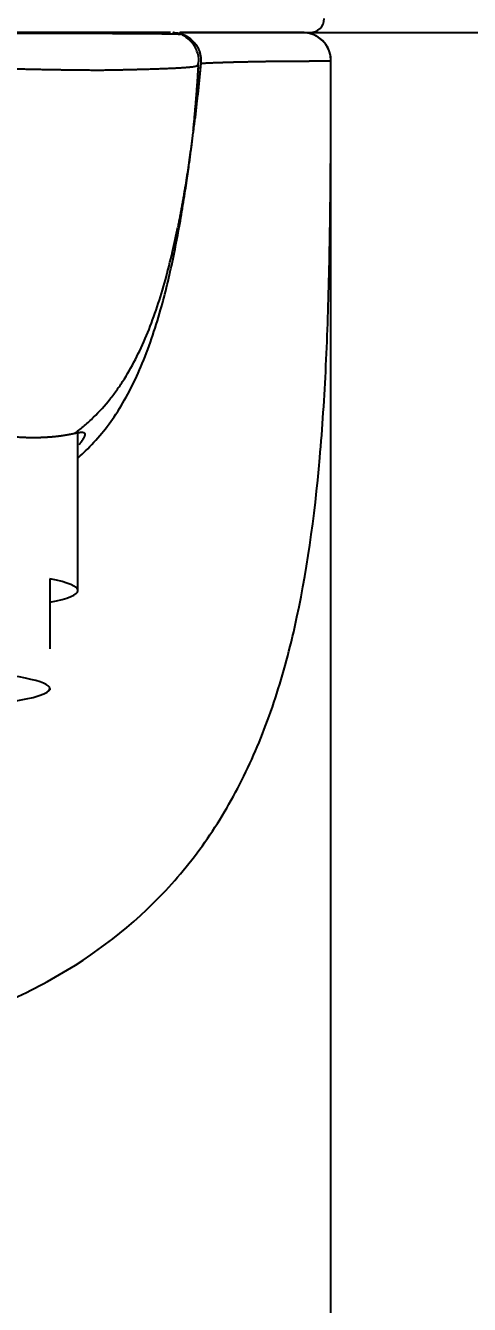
# Model space of a CAD drawing. Header units: millimetres. Extents: x 2004 to 2845, y 1448 to 2043.
# Drawn here: x 2226.94 to 2242.72, y 1734.97 to 1780.45 of the extents above; entities that cross this region are included whole.
import ezdxf

# ---------------------------------------------------------------- set-up
doc = ezdxf.new("R2010")
doc.units = ezdxf.units.MM
doc.styles.get("Standard").update_dxf_attribs({"font": 'arial.ttf'})
doc.dimstyles.new('사본(2) STANDARD', dxfattribs={"dimscale": 0, "dimtxt": 4, "dimasz": 4, "dimexe": 1.25, "dimexo": 0.625, "dimgap": 1.5, "dimtad": 3, "dimtih": 1, "dimtoh": 1, "dimdec": 1, "dimzin": 9, "dimdsep": 46, "dimtxsty": 'Standard', "dimcen": 2.5, "dimclrd": 3, "dimclre": 3, "dimclrt": 4, "dimadec": 0, "dimazin": 0, "dimtfac": 1, "dimtdec": 1, "dimtmove": 0, "dimatfit": 3, "dimfxl": 1.25, "dimtfill": 1, "dimtolj": 1, "dimtzin": 0, "dimarcsym": 0})

# ---------------------------------------------------------------- blocks, each defined once
blk = doc.blocks.new('*D9')
at = {"color": 3, "lineweight": -2, "transparency": 16777216}
for p, q in [((2235.4, 1780.198), (2257.408, 1780.198)), ((2256.158, 1776.198), (2256.158, 1738.391)), ((2256.158, 1693.498), (2256.158, 1731.306)), ((2242.42, 1689.498), (2257.408, 1689.498))]:
    blk.add_line(p, q, dxfattribs=at)
at = {"color": 3, "transparency": 16777216}
for points in [[(2255.491, 1776.198), (2256.825, 1776.198), (2256.158, 1780.198)], [(2255.491, 1693.498), (2256.825, 1693.498), (2256.158, 1689.498)]]:
    blk.add_solid(points, dxfattribs=at)
at = {"layer": 'Defpoints', "color": 0, "transparency": 16777216}
for p in [(2234.775, 1780.198), (2241.795, 1689.498), (2256.158, 1689.498)]:
    blk.add_point(p, dxfattribs=at)
at = {"color": 4, "transparency": 16777216, "insert": (2256.158, 1734.848), "char_height": 4, "attachment_point": 5, "bg_fill": 3, "box_fill_scale": 1.1, "bg_fill_color": 256, "bg_fill_true_color": 13158600, "bg_fill_transparency": 0}
blk.add_mtext('\\A1;90.7', dxfattribs=at)
blk = doc.blocks.new('*D11')
at = {"color": 3, "lineweight": -2, "transparency": 16777216}
for p, q in [((2217.42, 1812.398), (2280.099, 1812.398)), ((2278.849, 1808.398), (2278.849, 1754.492)), ((2278.849, 1693.498), (2278.849, 1747.405)), ((2242.42, 1689.498), (2280.099, 1689.498))]:
    blk.add_line(p, q, dxfattribs=at)
at = {"color": 3, "transparency": 16777216}
for points in [[(2278.182, 1808.398), (2279.515, 1808.398), (2278.849, 1812.398)], [(2278.182, 1693.498), (2279.515, 1693.498), (2278.849, 1689.498)]]:
    blk.add_solid(points, dxfattribs=at)
at = {"layer": 'Defpoints', "color": 0, "transparency": 16777216}
for p in [(2216.795, 1812.398), (2278.849, 1812.398), (2241.795, 1689.498)]:
    blk.add_point(p, dxfattribs=at)
at = {"color": 4, "transparency": 16777216, "insert": (2278.849, 1750.948), "char_height": 4, "attachment_point": 5, "bg_fill": 3, "box_fill_scale": 1.1, "bg_fill_color": 256, "bg_fill_true_color": 13158600, "bg_fill_transparency": 0}
blk.add_mtext('\\A1;123', dxfattribs=at)

msp = doc.modelspace()

# ---------------------------------------------------------------- linework, layer by layer
at = {"linetype": 'Continuous', "extrusion": (-1, -2.22045e-16, -6.12323e-17)}
for p, q in [((2232.498, 1780.198), (2237.052, 1780.198)), ((2237.795, 1779.198), (2237.795, 1779.198)), ((2237.795, 1695.498), (2237.795, 1779.198)), ((2228.795, 1760.357), (2228.795, 1766.03)), ((2227.795, 1760.775), (2227.795, 1758.284)), ((2227.753, 1756.786), (2227.795, 1756.828))]:
    msp.add_line(p, q, dxfattribs=at)
at = {"linetype": 'Continuous'}
for centre, radius, start, end in [((2237.052, 1780.698), 0.5, 270, 359.7911), ((2236.795, 1779.198), 1, 0, 90)]:
    msp.add_arc(centre, radius, start, end, dxfattribs=at)
for centre, major_axis, start_param, end_param in [((2216.795, 1760.357), (-12, 0), 2.730455, 3.552731), ((2216.795, 1756.87), (-11, 0), 3.141593, 6.283185), ((2216.795, 1756.87), (-11, 0), 0, 3.141593)]:
    msp.add_ellipse(centre, major_axis=major_axis, ratio=0.087156, start_param=start_param, end_param=end_param, dxfattribs=at)
for points, knots in [([(2232.091, 1780.198), (2232.089, 1780.198), (2232.082, 1780.198), (2232.072, 1780.198), (2232.063, 1780.198), (2232.049, 1780.198), (2232.021, 1780.198), (2231.96, 1780.198), (2231.841, 1780.198), (2231.651, 1780.198), (2231.371, 1780.198), (2230.992, 1780.198), (2230.521, 1780.198), (2229.993, 1780.198), (2229.446, 1780.198), (2228.903, 1780.198), (2228.382, 1780.198), (2227.889, 1780.198), (2227.427, 1780.198), (2226.996, 1780.198), (2226.596, 1780.198), (2226.228, 1780.198), (2225.891, 1780.198), (2225.585, 1780.198), (2225.299, 1780.198), (2225.02, 1780.198), (2224.738, 1780.198), (2224.447, 1780.198), (2224.141, 1780.198), (2223.813, 1780.198), (2223.461, 1780.198), (2223.079, 1780.198), (2222.662, 1780.198), (2222.204, 1780.198), (2221.7, 1780.198), (2221.149, 1780.198), (2220.549, 1780.198), (2219.902, 1780.198), (2219.205, 1780.198), (2218.455, 1780.198), (2217.645, 1780.198), (2217.086, 1780.198), (2216.795, 1780.198)], [0, 0, 0, 0, 0.014625, 0.035275, 0.0557, 0.076663, 0.099745, 0.125651, 0.154696, 0.187076, 0.223029, 0.262832, 0.303968, 0.343135, 0.379447, 0.412533, 0.442401, 0.469345, 0.49374, 0.51598, 0.536357, 0.554906, 0.571614, 0.586679, 0.600533, 0.61377, 0.627006, 0.640668, 0.655014, 0.670276, 0.6867, 0.704536, 0.724034, 0.745447, 0.769026, 0.794938, 0.823136, 0.853475, 0.886061, 0.921209, 0.959145, 1, 1, 1, 1]), ([(2232.459, 1780.123), (2232.454, 1780.126), (2232.415, 1780.132), (2232.289, 1780.141), (2231.751, 1780.149), (2230.883, 1780.155), (2230.046, 1780.16), (2229.05, 1780.163), (2227.784, 1780.166), (2226.558, 1780.169), (2225.719, 1780.17), (2225.459, 1780.17)], [0, 0, 0, 0, 0.091587, 0.185442, 0.378745, 0.478837, 0.581011, 0.685252, 0.791546, 0.936304, 1, 1, 1, 1]), ([(2232.17, 1780.198), (2232.24, 1780.198), (2232.309, 1780.191), (2232.382, 1780.176), (2232.386, 1780.175), (2232.39, 1780.174)], [0, 0, 0, 0, 0.941065, 0.941065, 1, 1, 1, 1]), ([(2232.39, 1780.174), (2232.454, 1780.159), (2232.516, 1780.139), (2232.639, 1780.084), (2232.7, 1780.049), (2232.813, 1779.968), (2232.865, 1779.921), (2232.958, 1779.818), (2233, 1779.762), (2233.07, 1779.641), (2233.098, 1779.578), (2233.142, 1779.445), (2233.157, 1779.377), (2233.172, 1779.239), (2233.173, 1779.169), (2233.166, 1779.1)], [0, 0, 0, 0, 0.135119, 0.135119, 0.279266, 0.279266, 0.423413, 0.423413, 0.56756, 0.56756, 0.711706, 0.711706, 0.855853, 0.855853, 1, 1, 1, 1]), ([(2236.795, 1780.198), (2236.791, 1780.198), (2236.76, 1780.198), (2236.632, 1780.198), (2236.391, 1780.198), (2236.007, 1780.198), (2235.475, 1780.198), (2234.829, 1780.198), (2234.137, 1780.198), (2233.477, 1780.198), (2232.921, 1780.198), (2232.598, 1780.198), (2232.459, 1780.198), (2232.423, 1780.198)], [0, 0, 0, 0, 0.062164, 0.127244, 0.199948, 0.279948, 0.367452, 0.462787, 0.567145, 0.681861, 0.809152, 0.943399, 1, 1, 1, 1]), ([(2233.066, 1779.044), (2233.078, 1779.087), (2233.111, 1779.251), (2233.047, 1779.555), (2232.845, 1779.891), (2232.638, 1780.042), (2232.518, 1780.101)], [0, 0, 0, 0, 0.103059, 0.394701, 0.700998, 1, 1, 1, 1]), ([(2237.795, 1779.198), (2237.795, 1779.258), (2237.789, 1779.321), (2237.766, 1779.446), (2237.747, 1779.51), (2237.697, 1779.634), (2237.666, 1779.695), (2237.589, 1779.809), (2237.545, 1779.863), (2237.447, 1779.96), (2237.393, 1780.003), (2237.278, 1780.076), (2237.218, 1780.106), (2237.096, 1780.154), (2237.034, 1780.171), (2236.913, 1780.193), (2236.853, 1780.198), (2236.795, 1780.198)], [0, 0, 0, 0, 0.125, 0.125, 0.25, 0.25, 0.375, 0.375, 0.5, 0.5, 0.625, 0.625, 0.75, 0.75, 0.875, 0.875, 1, 1, 1, 1]), ([(2216.795, 1743.836), (2217.305, 1743.838), (2217.812, 1743.855), (2218.817, 1743.917), (2219.315, 1743.963), (2220.301, 1744.082), (2220.788, 1744.155), (2221.751, 1744.33), (2222.225, 1744.43), (2223.627, 1744.773), (2224.531, 1745.054), (2226.259, 1745.72), (2227.083, 1746.103), (2229.411, 1747.4), (2230.767, 1748.459), (2232.494, 1750.311), (2233.018, 1750.972), (2233.967, 1752.378), (2234.392, 1753.123), (2235.147, 1754.691), (2235.477, 1755.515), (2236.052, 1757.237), (2236.298, 1758.136), (2236.93, 1760.936), (2237.211, 1762.943), (2237.445, 1765.606), (2237.486, 1766.147), (2237.558, 1767.242), (2237.651, 1768.908), (2237.706, 1770.638), (2237.758, 1772.997), (2237.773, 1774.204), (2237.791, 1776.665), (2237.794, 1777.92), (2237.795, 1779.198)], [0, 0, 0, 0, 0.03125, 0.03125, 0.0625, 0.0625, 0.09375, 0.09375, 0.125, 0.125, 0.1875, 0.1875, 0.25, 0.25, 0.375, 0.375, 0.4375, 0.4375, 0.5, 0.5, 0.5625, 0.5625, 0.625, 0.625, 0.75, 0.75, 0.78125, 0.78125, 0.8125, 0.875, 0.875, 0.9375, 0.9375, 1, 1, 1, 1]), ([(2233.079, 1779.042), (2233.079, 1779.042), (2233.077, 1779.041), (2233.075, 1779.04), (2233.072, 1779.038), (2233.069, 1779.037), (2233.066, 1779.035), (2233.064, 1779.033), (2233.061, 1779.032), (2233.059, 1779.03), (2233.056, 1779.028), (2233.054, 1779.027), (2233.052, 1779.025), (2233.05, 1779.023), (2233.047, 1779.021), (2233.045, 1779.02), (2233.043, 1779.018), (2233.04, 1779.016), (2233.038, 1779.014), (2233.033, 1779.012), (2233.026, 1779.007), (2233.014, 1779.002), (2232.999, 1778.997), (2232.981, 1778.992), (2232.958, 1778.987), (2232.93, 1778.982), (2232.896, 1778.977), (2232.858, 1778.972), (2232.814, 1778.967), (2232.766, 1778.962), (2232.712, 1778.957), (2232.654, 1778.952), (2232.591, 1778.947), (2232.523, 1778.943), (2232.451, 1778.938), (2232.374, 1778.934), (2232.293, 1778.929), (2232.207, 1778.925), (2232.117, 1778.921), (2232.022, 1778.916), (2231.923, 1778.912), (2231.82, 1778.908), (2231.712, 1778.904), (2231.601, 1778.901), (2231.485, 1778.897), (2231.366, 1778.893), (2231.242, 1778.889), (2231.115, 1778.886), (2230.983, 1778.882), (2230.848, 1778.879), (2230.71, 1778.875), (2230.568, 1778.872), (2230.423, 1778.868), (2230.274, 1778.865), (2230.145, 1778.862), (2230.035, 1778.86), (2229.945, 1778.858), (2229.851, 1778.857), (2229.753, 1778.856), (2229.652, 1778.856), (2229.546, 1778.855), (2229.436, 1778.855), (2229.322, 1778.856), (2229.204, 1778.856), (2229.082, 1778.857), (2228.955, 1778.858), (2228.824, 1778.859), (2228.688, 1778.861), (2228.548, 1778.862), (2228.403, 1778.864), (2228.253, 1778.867), (2228.099, 1778.869), (2227.94, 1778.872), (2227.777, 1778.875), (2227.609, 1778.878), (2227.437, 1778.881), (2227.263, 1778.885), (2227.087, 1778.888), (2226.91, 1778.892), (2226.732, 1778.896), (2226.554, 1778.899), (2226.374, 1778.903), (2226.194, 1778.907), (2226.013, 1778.911), (2225.832, 1778.916), (2225.651, 1778.92), (2225.469, 1778.924), (2225.287, 1778.928), (2225.105, 1778.933), (2224.922, 1778.937), (2224.74, 1778.942), (2224.558, 1778.946), (2224.375, 1778.951), (2224.193, 1778.956), (2224.048, 1778.961), (2223.938, 1778.964), (2223.858, 1778.966), (2223.769, 1778.968), (2223.671, 1778.97), (2223.563, 1778.971), (2223.447, 1778.973), (2223.321, 1778.975), (2223.185, 1778.977), (2223.041, 1778.979), (2222.887, 1778.981), (2222.723, 1778.982), (2222.551, 1778.984), (2222.369, 1778.986), (2222.178, 1778.988), (2221.978, 1778.989), (2221.768, 1778.991), (2221.549, 1778.993), (2221.321, 1778.995), (2221.084, 1778.996), (2220.837, 1778.998), (2220.581, 1778.999), (2220.316, 1779.001), (2220.042, 1779.002), (2219.758, 1779.004), (2219.465, 1779.005), (2219.163, 1779.006), (2218.852, 1779.008), (2218.532, 1779.009), (2218.202, 1779.01), (2217.863, 1779.011), (2217.516, 1779.012), (2217.159, 1779.012), (2216.918, 1779.013), (2216.795, 1779.013)], [0, 0, 0, 0, 0.001265, 0.006066, 0.01076, 0.015346, 0.019825, 0.024196, 0.02846, 0.032616, 0.036665, 0.040606, 0.044439, 0.048165, 0.051783, 0.055293, 0.058695, 0.061989, 0.065176, 0.068254, 0.077172, 0.086083, 0.094988, 0.103891, 0.112796, 0.121707, 0.130627, 0.139556, 0.148493, 0.157437, 0.166387, 0.175341, 0.184298, 0.193257, 0.202216, 0.211175, 0.220134, 0.229093, 0.238052, 0.247011, 0.255971, 0.264933, 0.273895, 0.282859, 0.291824, 0.300791, 0.309759, 0.318728, 0.327698, 0.336668, 0.345638, 0.354608, 0.363578, 0.372547, 0.381515, 0.386531, 0.391709, 0.39705, 0.402552, 0.408216, 0.414041, 0.420028, 0.426176, 0.432485, 0.438954, 0.445584, 0.452374, 0.459324, 0.466434, 0.473705, 0.481136, 0.488727, 0.496479, 0.50439, 0.512462, 0.520693, 0.528947, 0.537197, 0.545442, 0.553681, 0.561913, 0.570138, 0.578355, 0.586564, 0.594764, 0.602957, 0.611143, 0.619326, 0.627508, 0.635688, 0.643867, 0.652043, 0.660217, 0.668391, 0.676564, 0.679719, 0.68329, 0.687278, 0.691681, 0.6965, 0.701736, 0.707388, 0.713456, 0.719941, 0.726841, 0.734158, 0.741891, 0.75004, 0.758604, 0.767584, 0.776979, 0.78679, 0.797015, 0.807656, 0.818711, 0.830181, 0.842065, 0.854362, 0.867074, 0.880199, 0.893736, 0.907686, 0.922047, 0.936819, 0.952001, 0.967592, 0.983592, 1, 1, 1, 1]), ([(2233.165, 1779.1), (2233.16, 1779.043), (2233.148, 1778.931), (2233.131, 1778.766), (2233.115, 1778.604), (2233.098, 1778.445), (2233.081, 1778.291), (2233.065, 1778.14), (2233.049, 1777.993), (2233.033, 1777.849), (2233.017, 1777.709), (2233.001, 1777.573), (2232.985, 1777.44), (2232.97, 1777.311), (2232.955, 1777.185), (2232.94, 1777.063), (2232.925, 1776.945), (2232.914, 1776.852), (2232.907, 1776.798), (2232.905, 1776.783)], [0, 0, 0, 0, 0.073037, 0.14448, 0.214336, 0.282606, 0.349298, 0.414414, 0.477961, 0.539942, 0.600363, 0.659229, 0.716546, 0.772317, 0.826549, 0.879246, 0.930413, 0.980057, 1, 1, 1, 1]), ([(2233.167, 1779.101), (2233.103, 1778.452), (2233.035, 1777.81), (2232.959, 1777.156), (2232.957, 1777.137), (2232.955, 1777.119)], [0, 0, 0, 0, 0.971817, 0.971817, 1, 1, 1, 1]), ([(2233.166, 1779.101), (2233.166, 1779.101), (2233.167, 1779.101), (2233.167, 1779.101), (2233.168, 1779.102), (2233.169, 1779.102), (2233.17, 1779.102), (2233.171, 1779.103), (2233.173, 1779.103), (2233.175, 1779.104), (2233.178, 1779.104), (2233.18, 1779.104), (2233.183, 1779.105), (2233.184, 1779.105), (2233.184, 1779.105)], [0, 0, 0, 0, 0.087039, 0.174689, 0.262949, 0.351821, 0.441302, 0.531394, 0.622096, 0.713408, 0.80533, 0.897861, 0.991001, 1, 1, 1, 1]), ([(2233.208, 1779.107), (2233.209, 1779.108), (2233.211, 1779.108), (2233.215, 1779.108), (2233.221, 1779.109), (2233.228, 1779.109), (2233.234, 1779.11), (2233.242, 1779.11), (2233.25, 1779.111), (2233.258, 1779.111), (2233.267, 1779.112), (2233.276, 1779.113), (2233.286, 1779.113), (2233.296, 1779.114), (2233.307, 1779.115), (2233.318, 1779.115), (2233.33, 1779.116), (2233.342, 1779.117), (2233.355, 1779.118), (2233.369, 1779.118), (2233.383, 1779.119), (2233.398, 1779.12), (2233.414, 1779.121), (2233.43, 1779.121), (2233.447, 1779.122), (2233.465, 1779.123), (2233.483, 1779.124), (2233.502, 1779.125), (2233.522, 1779.126), (2233.542, 1779.126), (2233.564, 1779.127), (2233.586, 1779.128), (2233.609, 1779.129), (2233.633, 1779.13), (2233.657, 1779.131), (2233.683, 1779.132), (2233.709, 1779.133), (2233.737, 1779.134), (2233.765, 1779.135), (2233.794, 1779.136), (2233.824, 1779.137), (2233.856, 1779.138), (2233.888, 1779.139), (2233.921, 1779.14), (2233.955, 1779.141), (2233.991, 1779.142), (2234.027, 1779.143), (2234.065, 1779.145), (2234.104, 1779.146), (2234.143, 1779.147), (2234.184, 1779.148), (2234.227, 1779.149), (2234.27, 1779.15), (2234.314, 1779.152), (2234.36, 1779.153), (2234.407, 1779.154), (2234.455, 1779.155), (2234.505, 1779.157), (2234.556, 1779.158), (2234.608, 1779.159), (2234.696, 1779.161), (2234.823, 1779.164), (2234.994, 1779.168), (2235.172, 1779.171), (2235.355, 1779.174), (2235.541, 1779.177), (2235.73, 1779.179), (2235.921, 1779.181), (2236.11, 1779.183), (2236.297, 1779.184), (2236.479, 1779.186), (2236.654, 1779.186), (2236.787, 1779.187), (2236.882, 1779.187), (2236.944, 1779.187), (2237.003, 1779.188), (2237.059, 1779.188), (2237.113, 1779.188), (2237.165, 1779.188), (2237.215, 1779.189), (2237.262, 1779.189), (2237.306, 1779.189), (2237.349, 1779.189), (2237.389, 1779.19), (2237.426, 1779.19), (2237.462, 1779.19), (2237.495, 1779.19), (2237.526, 1779.191), (2237.555, 1779.191), (2237.582, 1779.191), (2237.607, 1779.192), (2237.63, 1779.192), (2237.651, 1779.192), (2237.67, 1779.193), (2237.688, 1779.193), (2237.704, 1779.193), (2237.719, 1779.194), (2237.732, 1779.194), (2237.744, 1779.194), (2237.754, 1779.195), (2237.763, 1779.195), (2237.771, 1779.196), (2237.777, 1779.196), (2237.783, 1779.196), (2237.787, 1779.197), (2237.791, 1779.197), (2237.793, 1779.198), (2237.794, 1779.198), (2237.795, 1779.198)], [0, 0, 0, 0, 0.001258, 0.007599, 0.013979, 0.020399, 0.026858, 0.033357, 0.039896, 0.046473, 0.053091, 0.059748, 0.066444, 0.073179, 0.079954, 0.086769, 0.093623, 0.100516, 0.107449, 0.11442, 0.121432, 0.128482, 0.135572, 0.142701, 0.149869, 0.157077, 0.164323, 0.171609, 0.178934, 0.186299, 0.193702, 0.201145, 0.208627, 0.216148, 0.223708, 0.231307, 0.238945, 0.246623, 0.25434, 0.262095, 0.26989, 0.277725, 0.285598, 0.29351, 0.301462, 0.309453, 0.317483, 0.325553, 0.333662, 0.341811, 0.349999, 0.358228, 0.366495, 0.374803, 0.383151, 0.391539, 0.399967, 0.408435, 0.416944, 0.425493, 0.434084, 0.459555, 0.484851, 0.509977, 0.534938, 0.559745, 0.584405, 0.608925, 0.63331, 0.657562, 0.681686, 0.705681, 0.72954, 0.739015, 0.748393, 0.757675, 0.766858, 0.775944, 0.784929, 0.793815, 0.802599, 0.811281, 0.819861, 0.828337, 0.83671, 0.844979, 0.853144, 0.861204, 0.869158, 0.877006, 0.884748, 0.892384, 0.899914, 0.907336, 0.914652, 0.92186, 0.928962, 0.935956, 0.942843, 0.949623, 0.956295, 0.96286, 0.969318, 0.975669, 0.981912, 0.988048, 0.994078, 1, 1, 1, 1]), ([(2232.905, 1776.783), (2232.902, 1776.761), (2232.895, 1776.703), (2232.883, 1776.611), (2232.869, 1776.507), (2232.856, 1776.406), (2232.843, 1776.309), (2232.831, 1776.215), (2232.806, 1776.032), (2232.768, 1775.76), (2232.715, 1775.399), (2232.66, 1775.039), (2232.612, 1774.742), (2232.573, 1774.505), (2232.542, 1774.328), (2232.512, 1774.152), (2232.48, 1773.976), (2232.448, 1773.802), (2232.415, 1773.628), (2232.382, 1773.455), (2232.359, 1773.34), (2232.347, 1773.282)], [0, 0, 0, 0, 0.018534, 0.049186, 0.078847, 0.107518, 0.135202, 0.161903, 0.187623, 0.291218, 0.394281, 0.496782, 0.598693, 0.649443, 0.700033, 0.750458, 0.800715, 0.850801, 0.900713, 0.950447, 1, 1, 1, 1]), ([(2228.814, 1765.094), (2228.901, 1765.17), (2229.401, 1765.629), (2230.24, 1766.653), (2231.112, 1768.366), (2231.74, 1770.241), (2232.157, 1771.992), (2232.415, 1773.342), (2232.562, 1774.232), (2232.644, 1774.766), (2232.712, 1775.234), (2232.781, 1775.73), (2232.832, 1776.12), (2232.86, 1776.346), (2232.865, 1776.385), (2232.865, 1776.385)], [0, 0, 0, 0, 0.022094, 0.130033, 0.251769, 0.388829, 0.508933, 0.596345, 0.653862, 0.679638, 0.705204, 0.759552, 0.824188, 0.903552, 1, 1, 1, 1]), ([(2228.7, 1765.955), (2228.815, 1766.043), (2228.927, 1766.134), (2229.145, 1766.322), (2229.463, 1766.615), (2229.851, 1767.044), (2230.115, 1767.395), (2230.286, 1767.636), (2230.533, 1768.006), (2230.755, 1768.403), (2231.031, 1768.954), (2231.16, 1769.24), (2231.4, 1769.83), (2231.512, 1770.135), (2231.824, 1771.073), (2232.003, 1771.731), (2232.16, 1772.412)], [0, 0, 0, 0, 0.0625, 0.0625, 0.125, 0.25, 0.3125, 0.3125, 0.375, 0.5, 0.5, 0.625, 0.625, 0.75, 0.75, 1, 1, 1, 1]), ([(2216.795, 1767.185), (2216.813, 1767.185), (2216.847, 1767.185), (2216.899, 1767.185), (2216.951, 1767.185), (2217.003, 1767.184), (2217.055, 1767.184), (2217.108, 1767.183), (2217.16, 1767.182), (2217.214, 1767.181), (2217.267, 1767.18), (2217.32, 1767.179), (2217.374, 1767.177), (2217.428, 1767.175), (2217.482, 1767.174), (2217.537, 1767.172), (2217.592, 1767.17), (2217.646, 1767.167), (2217.702, 1767.165), (2217.757, 1767.162), (2217.812, 1767.16), (2217.868, 1767.157), (2217.924, 1767.154), (2217.98, 1767.15), (2218.037, 1767.147), (2218.093, 1767.143), (2218.15, 1767.14), (2218.207, 1767.136), (2218.264, 1767.132), (2218.321, 1767.128), (2218.379, 1767.123), (2218.437, 1767.119), (2218.495, 1767.114), (2218.553, 1767.109), (2218.611, 1767.104), (2218.669, 1767.099), (2218.728, 1767.094), (2218.787, 1767.088), (2218.846, 1767.083), (2218.905, 1767.077), (2218.964, 1767.071), (2219.023, 1767.065), (2219.083, 1767.058), (2219.143, 1767.052), (2219.202, 1767.045), (2219.262, 1767.039), (2219.323, 1767.032), (2219.383, 1767.024), (2219.443, 1767.017), (2219.504, 1767.01), (2219.565, 1767.002), (2219.625, 1766.994), (2219.686, 1766.987), (2219.747, 1766.979), (2219.809, 1766.97), (2219.87, 1766.962), (2219.931, 1766.954), (2219.993, 1766.945), (2220.054, 1766.936), (2220.116, 1766.927), (2220.178, 1766.918), (2220.24, 1766.909), (2220.302, 1766.9), (2220.364, 1766.89), (2220.426, 1766.88), (2220.488, 1766.871), (2220.551, 1766.861), (2220.623, 1766.849), (2220.716, 1766.834), (2220.839, 1766.813), (2220.992, 1766.787), (2221.174, 1766.755), (2221.385, 1766.717), (2221.576, 1766.681), (2221.738, 1766.651), (2221.861, 1766.627), (2221.984, 1766.603), (2222.105, 1766.579), (2222.227, 1766.556), (2222.347, 1766.532), (2222.467, 1766.508), (2222.701, 1766.461), (2223.046, 1766.392), (2223.494, 1766.303), (2223.934, 1766.216), (2224.291, 1766.147), (2224.574, 1766.095), (2224.785, 1766.058), (2224.994, 1766.022), (2225.2, 1765.988), (2225.404, 1765.957), (2225.604, 1765.929), (2225.801, 1765.902), (2225.994, 1765.879), (2226.183, 1765.859), (2226.367, 1765.842), (2226.546, 1765.827), (2226.72, 1765.816), (2226.889, 1765.807), (2227.017, 1765.804), (2227.107, 1765.802), (2227.16, 1765.802), (2227.213, 1765.802), (2227.265, 1765.802), (2227.316, 1765.802), (2227.367, 1765.803), (2227.418, 1765.804), (2227.468, 1765.805), (2227.517, 1765.807), (2227.565, 1765.809), (2227.613, 1765.811), (2227.661, 1765.814), (2227.707, 1765.817), (2227.753, 1765.82), (2227.799, 1765.823), (2227.844, 1765.826), (2227.888, 1765.83), (2227.931, 1765.834), (2227.973, 1765.838), (2228.015, 1765.843), (2228.057, 1765.847), (2228.097, 1765.852), (2228.137, 1765.857), (2228.176, 1765.862), (2228.214, 1765.867), (2228.252, 1765.873), (2228.289, 1765.878), (2228.325, 1765.884), (2228.36, 1765.89), (2228.395, 1765.896), (2228.429, 1765.902), (2228.462, 1765.908), (2228.495, 1765.914), (2228.526, 1765.92), (2228.557, 1765.926), (2228.587, 1765.932), (2228.617, 1765.938), (2228.645, 1765.944), (2228.673, 1765.95), (2228.691, 1765.953), (2228.7, 1765.955)], [0, 0, 0, 0, 0.003133, 0.006281, 0.009444, 0.012622, 0.015815, 0.019023, 0.022246, 0.025484, 0.028736, 0.032004, 0.035286, 0.038583, 0.041895, 0.045222, 0.048563, 0.051919, 0.05529, 0.058675, 0.062075, 0.065489, 0.068918, 0.072361, 0.075819, 0.079291, 0.082778, 0.086278, 0.089793, 0.093322, 0.096866, 0.100423, 0.103994, 0.10758, 0.111179, 0.114792, 0.118419, 0.122059, 0.125714, 0.129381, 0.133063, 0.136758, 0.140466, 0.144188, 0.147923, 0.151672, 0.155434, 0.15921, 0.162998, 0.1668, 0.170615, 0.174443, 0.178285, 0.182139, 0.186006, 0.189887, 0.19378, 0.197686, 0.201604, 0.205536, 0.20948, 0.213437, 0.217406, 0.221387, 0.225381, 0.229387, 0.233406, 0.237436, 0.243451, 0.25145, 0.261427, 0.273377, 0.287295, 0.303185, 0.311501, 0.319814, 0.328123, 0.33643, 0.344732, 0.35303, 0.361322, 0.369608, 0.401842, 0.434275, 0.466902, 0.499711, 0.516436, 0.533283, 0.55025, 0.567337, 0.584543, 0.601864, 0.619298, 0.636841, 0.654488, 0.672231, 0.690063, 0.707985, 0.726029, 0.74423, 0.750294, 0.756377, 0.762479, 0.768599, 0.774737, 0.780894, 0.787068, 0.79326, 0.799469, 0.805696, 0.81194, 0.8182, 0.824477, 0.830771, 0.837082, 0.843409, 0.849753, 0.856113, 0.86249, 0.868882, 0.875291, 0.881716, 0.888156, 0.894613, 0.901085, 0.907573, 0.914077, 0.920596, 0.927131, 0.933681, 0.940246, 0.946827, 0.953422, 0.960033, 0.966658, 0.973298, 0.979952, 0.98662, 0.993303, 1, 1, 1, 1]), ([(2228.7, 1765.956), (2228.704, 1765.956), (2228.712, 1765.958), (2228.724, 1765.96), (2228.735, 1765.963), (2228.747, 1765.965), (2228.758, 1765.967), (2228.769, 1765.969), (2228.78, 1765.971), (2228.79, 1765.973), (2228.801, 1765.975), (2228.811, 1765.976), (2228.821, 1765.978), (2228.83, 1765.979), (2228.84, 1765.981), (2228.849, 1765.982), (2228.858, 1765.983), (2228.867, 1765.984), (2228.875, 1765.985), (2228.883, 1765.986), (2228.892, 1765.986), (2228.899, 1765.987), (2228.907, 1765.988), (2228.914, 1765.988), (2228.922, 1765.988), (2228.929, 1765.988), (2228.935, 1765.988), (2228.942, 1765.988), (2228.948, 1765.988), (2228.955, 1765.987), (2228.961, 1765.987), (2228.966, 1765.986), (2228.972, 1765.985), (2228.977, 1765.984), (2228.982, 1765.983), (2228.987, 1765.982), (2228.992, 1765.981), (2228.996, 1765.979), (2229.001, 1765.978), (2229.005, 1765.976), (2229.008, 1765.974), (2229.012, 1765.972), (2229.016, 1765.97), (2229.019, 1765.968), (2229.022, 1765.965), (2229.025, 1765.963), (2229.027, 1765.96), (2229.03, 1765.957), (2229.032, 1765.954), (2229.034, 1765.951), (2229.036, 1765.948), (2229.038, 1765.944), (2229.039, 1765.941), (2229.04, 1765.937), (2229.041, 1765.933), (2229.042, 1765.929), (2229.043, 1765.925), (2229.043, 1765.921), (2229.043, 1765.916), (2229.043, 1765.912), (2229.043, 1765.907), (2229.043, 1765.902), (2229.042, 1765.897), (2229.042, 1765.892), (2229.041, 1765.886), (2229.039, 1765.881), (2229.038, 1765.875), (2229.036, 1765.869), (2229.035, 1765.863), (2229.033, 1765.857), (2229.031, 1765.851), (2229.028, 1765.844), (2229.026, 1765.838), (2229.023, 1765.831), (2229.02, 1765.824), (2229.017, 1765.817), (2229.013, 1765.81), (2229.01, 1765.802), (2229.006, 1765.795), (2229.002, 1765.787), (2228.998, 1765.779), (2228.994, 1765.771), (2228.989, 1765.763), (2228.984, 1765.755), (2228.979, 1765.746), (2228.974, 1765.738), (2228.969, 1765.729), (2228.963, 1765.72), (2228.957, 1765.711), (2228.951, 1765.701), (2228.945, 1765.692), (2228.938, 1765.683), (2228.932, 1765.673), (2228.925, 1765.663), (2228.918, 1765.653), (2228.911, 1765.643), (2228.903, 1765.633), (2228.878, 1765.599), (2228.854, 1765.567), (2228.83, 1765.538)], [0, 0, 0, 0, 0.00993, 0.019846, 0.029748, 0.039637, 0.049513, 0.059377, 0.069227, 0.079066, 0.088892, 0.098707, 0.10851, 0.118302, 0.128083, 0.137852, 0.147612, 0.157361, 0.1671, 0.176829, 0.186549, 0.196259, 0.20596, 0.215652, 0.225336, 0.235012, 0.244679, 0.254338, 0.26399, 0.273634, 0.283271, 0.292902, 0.302525, 0.312142, 0.321754, 0.331359, 0.340958, 0.350552, 0.360141, 0.369725, 0.379304, 0.388878, 0.398449, 0.408015, 0.417578, 0.427137, 0.436693, 0.446246, 0.455797, 0.465344, 0.47489, 0.484434, 0.493975, 0.503516, 0.513055, 0.522593, 0.53213, 0.541667, 0.551203, 0.560739, 0.570276, 0.579813, 0.589351, 0.59889, 0.60843, 0.617971, 0.627515, 0.63706, 0.646607, 0.656157, 0.66571, 0.675265, 0.684824, 0.694386, 0.703952, 0.713522, 0.723096, 0.732675, 0.742258, 0.751846, 0.761439, 0.771038, 0.780643, 0.790253, 0.79987, 0.809493, 0.819123, 0.828759, 0.838403, 0.848054, 0.857713, 0.86738, 0.877055, 0.886739, 0.896431, 0.906132, 0.915842, 0.925561, 1, 1, 1, 1])]:
    msp.add_open_spline(points, degree=3, knots=knots, dxfattribs=at)
for points, weights in [([(2232.171, 1780.198), (2232.237, 1780.198), (2232.303, 1780.192), (2232.369, 1780.179)], [1.19623113336, 1.16246316352, 1.13305335453, 1.10800170636]), ([(2232.369, 1780.179), (2232.906, 1780.07), (2233.218, 1779.63), (2233.166, 1779.101)], [1.1080017774, 0.93890185653, 0.968373551283, 1.19641686166])]:
    msp.add_rational_spline(points, weights, degree=3, dxfattribs=at)
for points, degree in [([(2232.222, 1780.192), (2232.179, 1780.198)], 1), ([(2232.72, 1779.966), (2232.618, 1780.127), (2232.39, 1780.172)], 2), ([(2232.898, 1776.721), (2233.022, 1777.913), (2233.084, 1779.042)], 2), ([(2233.166, 1779.1), (2233.166, 1779.1), (2233.166, 1779.1), (2233.166, 1779.101)], 3), ([(2232.16, 1772.412), (2232.226, 1772.698), (2232.288, 1772.989), (2232.347, 1773.282)], 3), ([(2227.795, 1756.87), (2227.795, 1756.842), (2227.795, 1756.828), (2227.795, 1756.828)], 3)]:
    msp.add_open_spline(points, degree=degree, dxfattribs=at)

# ---------------------------------------------------------------- next in the draw order: dimensions: what is measured, and where the dimension line sits
dim = msp.add_linear_dim(base=(2256.158, 1689.498), p1=(2234.775, 1780.198), p2=(2241.795, 1689.498), angle=90, dimstyle='사본(2) STANDARD', override={"dimscale": 1, "dimtad": 0})
dim.commit()
dim.dimension.update_dxf_attribs({"geometry": '*D9', "text_midpoint": (2256.158, 1734.848)})

# ---------------------------------------------------------------- next in the draw order: dimensions: what is measured, and where the dimension line sits
dim = msp.add_linear_dim(base=(2278.849, 1812.398), p1=(2241.795, 1689.498), p2=(2216.795, 1812.398), angle=90, text='123', dimstyle='사본(2) STANDARD', override={"dimscale": 1, "dimtad": 0})
dim.commit()
dim.dimension.update_dxf_attribs({"geometry": '*D11', "text_midpoint": (2278.849, 1750.948)})

doc.saveas('drawing.dxf')
